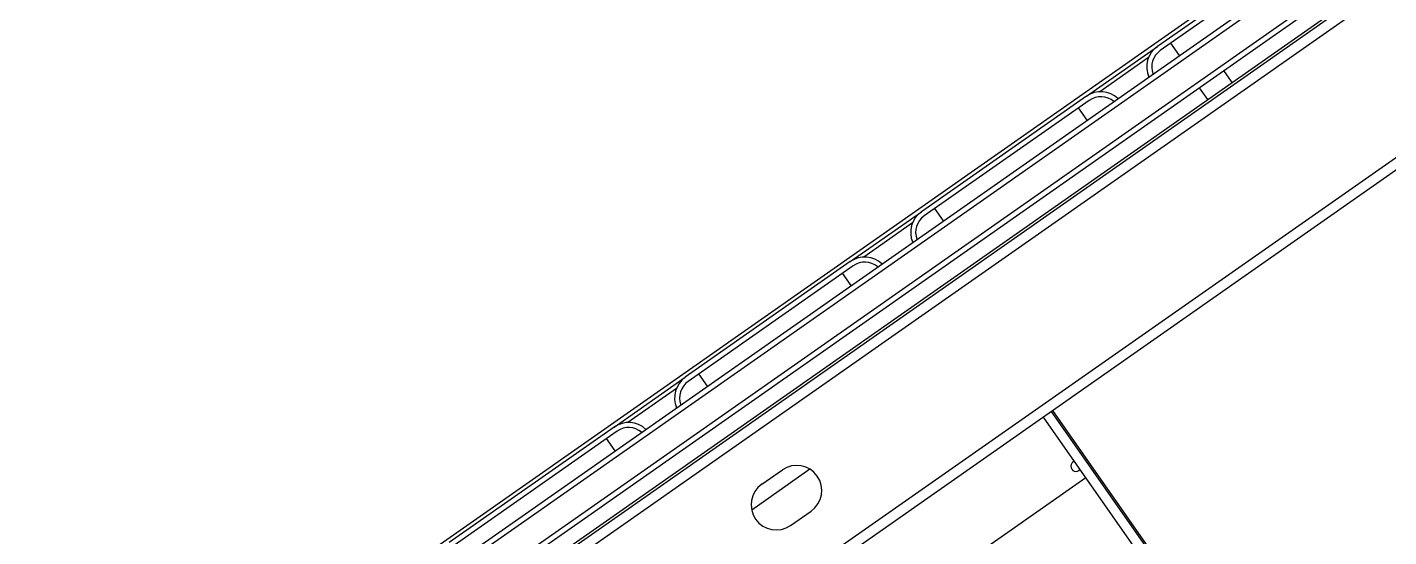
# Model space of a CAD drawing. Header units: millimetres. Extents: x 152904052 to 153933663, y 538271515 to 539240469.
# Drawn here: x 153347152 to 153347695, y 538943185 to 538943388 of the extents above; entities that cross this region are included whole.
import ezdxf

# ---------------------------------------------------------------- set-up
doc = ezdxf.new("R2010")
doc.units = ezdxf.units.MM
doc.layers.add('POWR', color=5, linetype='Continuous')

msp = doc.modelspace()

# ---------------------------------------------------------------- linework, layer by layer
at = {"layer": 'POWR', "color": 7}
for p, q in [((153347159.91, 538943072.4), (153348060.98, 538943703.33)), ((153347169.08, 538943064.53), (153348065.24, 538943692.03)), ((153347169.6, 538943067.46), (153348062.31, 538943692.54)), ((153347175.28, 538943055.69), (153348071.43, 538943683.18)), ((153347178.26, 538943055.21), (153348070.86, 538943680.21)), ((153348058.63, 538943663.11), (153346297.45, 538942429.92)), ((153348060.98, 538943659.75), (153346299.8, 538942426.56)), ((153347203.97, 538943066.14), (153348053.84, 538943661.22)), ((153348110.76, 538943625.26), (153346315.18, 538942367.98)), ((153348083.62, 538943601.26), (153347237.85, 538943009.04)), ((153347668.87, 538943426.82), (153347603.01, 538943380.7)), ((153347670.02, 538943425.18), (153347604.16, 538943379.06)), ((153347611.86, 538943377.13), (153347608.42, 538943382.05)), ((153347574.67, 538943360.86), (153347603.01, 538943380.7)), ((153347599.48, 538943376.28), (153347580.03, 538943362.66)), ((153347632.8, 538943366.4), (153347629.47, 538943371.15)), ((153347574.67, 538943360.86), (153347508.81, 538943314.74)), ((153347575.82, 538943359.22), (153347509.96, 538943313.1)), ((153347619.64, 538943364.27), (153347622.97, 538943359.52)), ((153347575, 538943351.32), (153347571.56, 538943356.24)), ((153347517.66, 538943311.17), (153347514.21, 538943316.08)), ((153347480.47, 538943294.89), (153347508.81, 538943314.74)), ((153347505.28, 538943310.32), (153347485.83, 538943296.7)), ((153347480.47, 538943294.89), (153347414.61, 538943248.78)), ((153347481.61, 538943293.26), (153347415.75, 538943247.14)), ((153347480.79, 538943285.36), (153347477.35, 538943290.27)), ((153347386.26, 538943228.93), (153347414.61, 538943248.78)), ((153347423.45, 538943245.21), (153347420.01, 538943250.12)), ((153347411.08, 538943244.36), (153347391.63, 538943230.74)), ((153347747.44, 538942968.62), (153347560.8, 538943235.17)), ((153347561.21, 538943235.46), (153347747.85, 538942968.91)), ((153347386.26, 538943228.93), (153347320.4, 538943182.82)), ((153347744.16, 538942966.33), (153347557.52, 538943232.88)), ((153347387.41, 538943227.3), (153347321.55, 538943181.18)), ((153347386.59, 538943219.4), (153347383.15, 538943224.31)), ((153347574.44, 538943208.71), (153347262.72, 538942990.44)), ((153347464.37, 538943212.11), (153347441.11, 538943195.83)), ((153347445.16, 538943206.08), (153347453.35, 538943211.82)), ((153347456.63, 538943189.7), (153347464.82, 538943195.43))]:
    msp.add_line(p, q, dxfattribs=at)
for centre, radius, start, end in [((153347608.75, 538943372.51), 10, 125, 203.463), ((153347608.75, 538943372.51), 8, 125, 200.5225), ((153347580.4, 538943352.66), 10, 46.537, 125), ((153347580.4, 538943352.66), 8, 49.4775, 125), ((153347514.54, 538943306.55), 10, 125, 203.463), ((153347514.54, 538943306.55), 8, 125, 200.5225), ((153347486.2, 538943286.7), 10, 46.537, 125), ((153347486.2, 538943286.7), 8, 49.4775, 125), ((153347420.34, 538943240.59), 10, 125, 203.463), ((153347420.34, 538943240.59), 8, 125, 200.5225), ((153347392, 538943220.74), 10, 46.537, 125), ((153347392, 538943220.74), 8, 49.4775, 125), ((153347459.08, 538943203.62), 10, 305, 125), ((153347570.55, 538943213.31), 2.1, 109.8169, 320.1831), ((153347450.89, 538943197.89), 10, 125, 305)]:
    msp.add_arc(centre, radius, start, end, dxfattribs=at)

doc.saveas('drawing.dxf')
